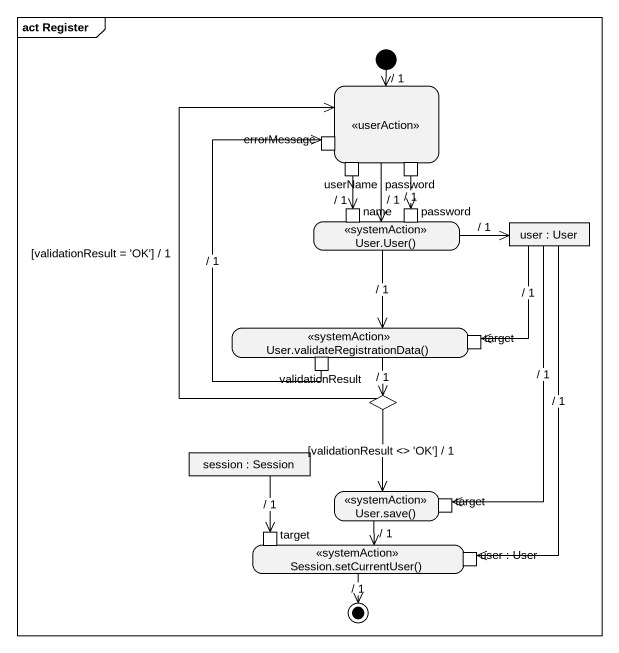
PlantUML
@startuml
mainframe act Register
hide empty description
state " " as state1 <<userAction>> {
  state errorMessage <<inputPin>>
  state userName <<outputPin>>
  state password <<outputPin>>
}
state "User.User()" as User_User <<systemAction>> {
  state name <<inputPin>>
  state "password" as password_2 <<inputPin>>
}
state "user : User" as user <<object>>
state "User.validateRegistrationData()" as User_validateRegistrationDat <<systemAction>> {
  state target <<inputPin>>
  state validationResult <<outputPin>>
}
state choice1 <<choice>>
state "session : Session" as session <<object>>
state "User.save()" as User_save <<systemAction>> {
  state "target" as target_3 <<inputPin>>
}
state "Session.setCurrentUser()" as Session_setCurrentUser <<systemAction>> {
  state "target" as target_2 <<inputPin>>
  state "user : User" as user_2 <<inputPin>>
}
[*] --> state1 : / 1
state1 --> User_User : / 1
userName --> name : / 1
password --> password_2 : / 1
User_User -right-> user : / 1
User_User --> User_validateRegistrationDat : / 1
user --> target : / 1
user --> target_3 : / 1
user --> user_2 : / 1
User_validateRegistrationDat --> choice1 : / 1
validationResult -up-> errorMessage : / 1
choice1 -up-> state1 : [validationResult = 'OK'] / 1
choice1 --> User_save : [validationResult <> 'OK'] / 1
session --> target_2 : / 1
User_save --> Session_setCurrentUser : / 1
Session_setCurrentUser --> [*] : / 1
@enduml
